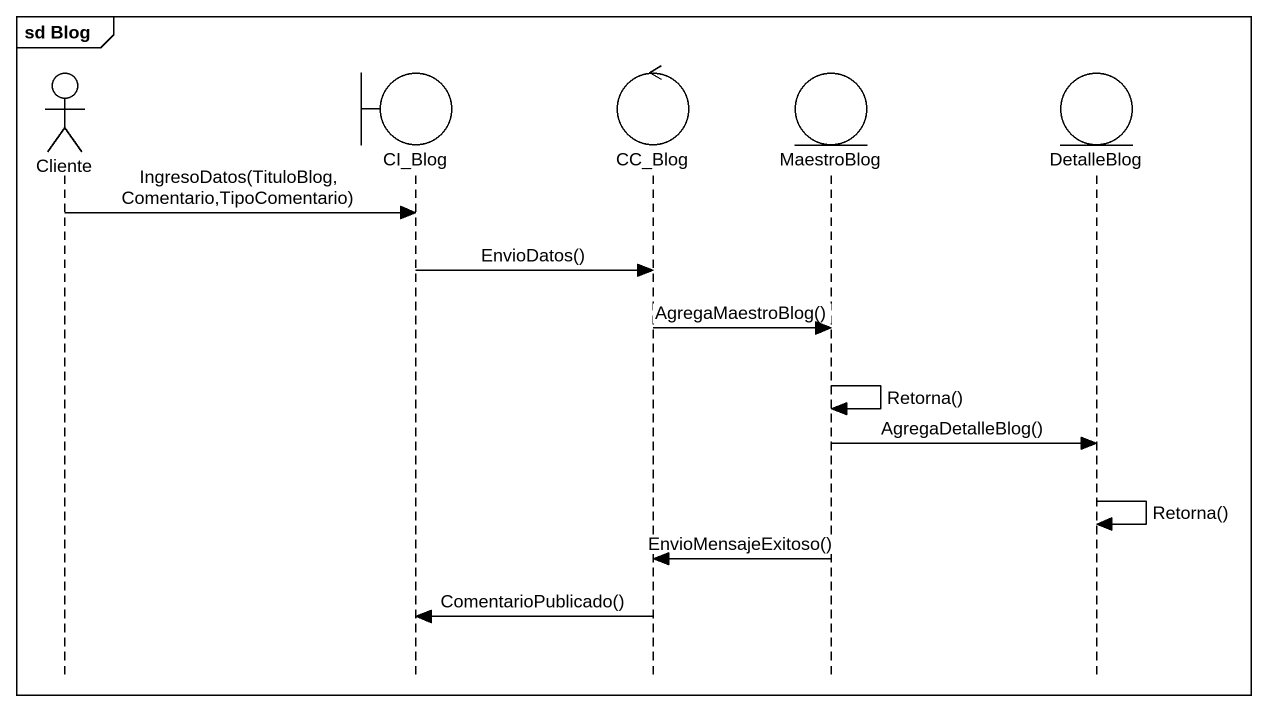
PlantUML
@startuml
mainframe sd Blog
hide footbox
actor Cliente
boundary CI_Blog
control CC_Blog
entity MaestroBlog
entity DetalleBlog

Cliente -> CI_Blog : IngresoDatos(TituloBlog, Comentario,TipoComentario)
CI_Blog -> CC_Blog : EnvioDatos()
CC_Blog -> MaestroBlog : AgregaMaestroBlog()
MaestroBlog -> MaestroBlog : Retorna()
MaestroBlog -> DetalleBlog : AgregaDetalleBlog()
DetalleBlog -> DetalleBlog : Retorna()
MaestroBlog -> CC_Blog : EnvioMensajeExitoso()
CC_Blog -> CI_Blog : ComentarioPublicado()
@enduml
